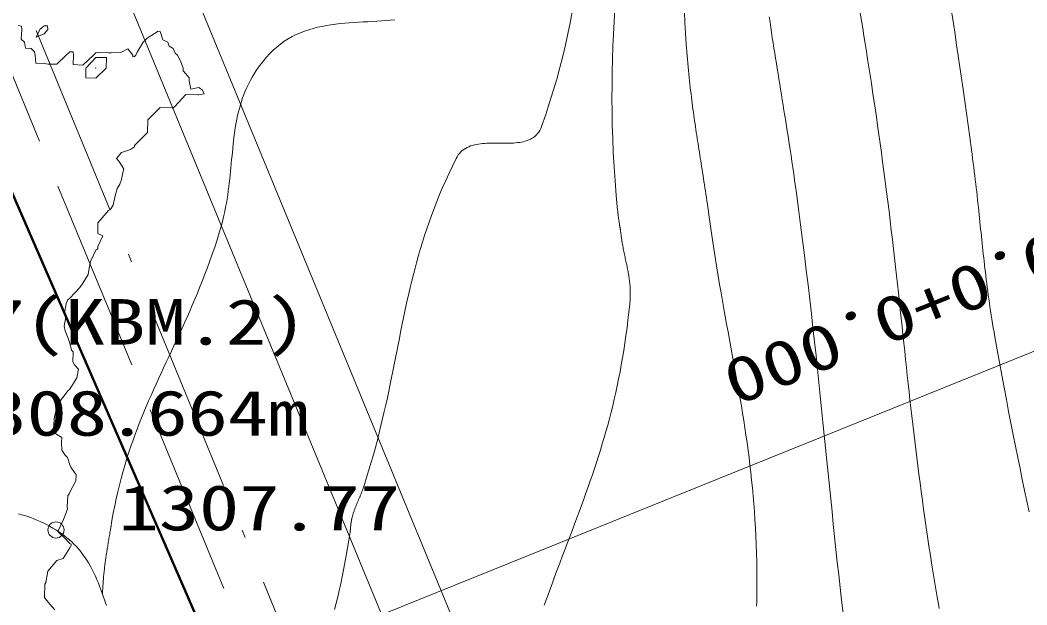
# Model space of a CAD drawing. Units: millimetres at full size, sheet at 1:500; details may follow other scales. Extents: x -209175 to 420500, y 0 to 351151.
# Drawn here: x 103540 to 119145, y 92010 to 101074 of the extents above; entities that cross this region are included whole.
import ezdxf
from ezdxf.enums import TextEntityAlignment as Align

# ---------------------------------------------------------------- set-up
doc = ezdxf.new("R2010")
doc.units = ezdxf.units.MM
doc.header["$LTSCALE"] = 500
doc.linetypes.add('USER1', pattern=[9.25, 6, -1.5, 0.25, -1.5])
doc.linetypes.add('USER3', pattern=[7.5, 6, -1.5])
for name, color, linetype, lineweight in [('D-BGD', 7, 'Continuous', 13), ('D-BGD-HICN', 7, 'Continuous', 13), ('D-BGD-LWCN', 8, 'Continuous', 13), ('D-BGD-TXT', 7, 'Continuous', 13), ('D-BMK-HTXT', 7, 'Continuous', 13), ('D-BYP-STR2', 4, 'Continuous', 13), ('D-BYP-STR8', 5, 'Continuous', 50), ('D-STR', 1, 'Continuous', 13), ('サーフェス_コンタ作成', 33, 'Continuous', 13)]:
    doc.layers.add(name, color=color, linetype=linetype, lineweight=lineweight)
doc.styles.add('ＭＳ ゴシック', font='')
doc.styles.get('ＭＳ ゴシック').set_extended_font_data('MS Gothic')

msp = doc.modelspace()

# ---------------------------------------------------------------- linework, layer by layer
at = {"layer": 'D-BGD'}
msp.add_circle((104095.5, 93171.1), 125, dxfattribs=at)
at = {"layer": 'D-BGD-HICN'}
msp.add_lwpolyline([(111660.7, 92002.7), (111702.4, 92115.8), (111743.6, 92227), (111784.5, 92336.5), (111825, 92444.3), (111865.1, 92550.6), (111904.8, 92655.5), (111944.1, 92759), (111983, 92861.2), (112021.4, 92962.3), (112059.3, 93062.4), (112096.8, 93161.5), (112133.8, 93259.8), (112170.3, 93357.3), (112206.2, 93454.1), (112241.6, 93550.4), (112276.5, 93646.3), (112310.8, 93741.8), (112344.6, 93837), (112377.7, 93932.1), (112410.3, 94027.1), (112442.2, 94122.2), (112473.6, 94217.4), (112504.2, 94312.9), (112534.3, 94408.7), (112563.6, 94504.9), (112592.3, 94601.6), (112620.3, 94699), (112647.5, 94797.2), (112674.1, 94896.1), (112699.9, 94996), (112725, 95097), (112749.2, 95199), (112772.8, 95302.3), (112795.5, 95406.9), (112817.4, 95513), (112838.5, 95620.6), (112858.7, 95729.8), (112878.2, 95840.7), (112896.7, 95953.5), (112914.4, 96068.1), (112931.2, 96184.8), (112947.1, 96303.7), (112962.1, 96424.7), (112976.1, 96548.1), (112989.2, 96673.9), (112991.5, 96699.3), (112993.5, 96724.3), (112995, 96748.8), (112996.2, 96772.9), (112997, 96796.6), (112997.5, 96820), (112997.6, 96843), (112997.4, 96865.6), (112996.9, 96888), (112996.1, 96910), (112995, 96931.8), (112993.6, 96953.3), (112991.9, 96974.6), (112990, 96995.6), (112987.8, 97016.5), (112985.4, 97037.2), (112982.8, 97057.7), (112980, 97078), (112977, 97098.3), (112973.8, 97118.5), (112970.4, 97138.5), (112966.9, 97158.6), (112963.2, 97178.5), (112959.4, 97198.5), (112955.4, 97218.4), (112951.4, 97238.4), (112947.2, 97258.4), (112943, 97278.5), (112938.7, 97298.6), (112934.3, 97318.8), (112929.9, 97339.2), (112925.4, 97359.7), (112920.9, 97380.3), (112916.4, 97401.1), (112911.8, 97422.1), (112907.3, 97443.4), (112902.8, 97464.8), (112898.4, 97486.5), (112894, 97508.5), (112889.6, 97530.8), (112885.3, 97553.4), (112881.1, 97576.3), (112877, 97599.6), (112873, 97623.2), (112869.1, 97647.3), (112865.3, 97671.7), (112861.7, 97696.6), (112858.2, 97721.9), (112856.9, 97731.7), (112855.6, 97741.3), (112854.3, 97750.8), (112853, 97760), (112851.7, 97769.2), (112850.4, 97778.2), (112849.1, 97787), (112847.8, 97795.7), (112846.6, 97804.3), (112845.3, 97812.8), (112844, 97821.2), (112842.8, 97829.5), (112841.5, 97837.6), (112840.3, 97845.7), (112839, 97853.8), (112837.8, 97861.7), (112836.5, 97869.6), (112835.3, 97877.5), (112834.1, 97885.3), (112832.9, 97893), (112831.7, 97900.8), (112830.5, 97908.5), (112829.3, 97916.2), (112828.1, 97923.8), (112826.9, 97931.5), (112825.7, 97939.2), (112824.5, 97946.9), (112823.4, 97954.7), (112822.2, 97962.4), (112821.1, 97970.2), (112819.9, 97978.1), (112818.8, 97986), (112817.6, 97994), (112816.5, 98002), (112815.4, 98010.1), (112814.3, 98018.3), (112813.2, 98026.6), (112812.1, 98035), (112811, 98043.5), (112809.9, 98052.1), (112808.9, 98060.9), (112807.8, 98069.8), (112806.7, 98078.8), (112805.7, 98087.9), (112804.6, 98097.3), (112803.6, 98106.7), (112802.6, 98116.4), (112801.6, 98126.2), (112779.8, 98355.3), (112761.5, 98580.6), (112746.5, 98802.4), (112734.5, 99020.7), (112725.5, 99235.8), (112719.2, 99447.7), (112715.4, 99656.8), (112714.1, 99863), (112714.9, 100066.6), (112717.8, 100267.8), (112722.5, 100466.6), (112728.8, 100663.2), (112736.7, 100857.9), (112745.9, 101050.7), (112756.2, 101241.9)], dxfattribs=at)
at = {"layer": 'D-BGD-LWCN'}
for points in [[(108413, 91937.1), (108438.4, 92034.4), (108463, 92133.6), (108486.9, 92234.8), (108510.1, 92338.2), (108532.6, 92444), (108554.5, 92552.2), (108575.6, 92663), (108596.1, 92776.6), (108616, 92893), (108635.2, 93012.6), (108653.8, 93135.4), (108654.5, 93140.3), (108655.2, 93145.3), (108655.8, 93150.1), (108656.4, 93154.8), (108657, 93159.5), (108657.6, 93164.1), (108658.1, 93168.7), (108658.6, 93173.2), (108659, 93177.6), (108659.5, 93181.9), (108659.9, 93186.3), (108660.3, 93190.5), (108660.7, 93194.7), (108661.1, 93198.9), (108661.4, 93203.1), (108661.8, 93207.2), (108662.1, 93211.3), (108662.5, 93215.3), (108662.8, 93219.3), (108663.2, 93223.4), (108663.5, 93227.3), (108663.9, 93231.3), (108664.2, 93235.3), (108664.6, 93239.3), (108664.9, 93243.2), (108665.3, 93247.2), (108665.7, 93251.2), (108666.1, 93255.2), (108666.5, 93259.1), (108667, 93263.2), (108667.5, 93267.2), (108667.9, 93271.2), (108668.5, 93275.3), (108669, 93279.4), (108669.6, 93283.6), (108670.2, 93287.7), (108670.9, 93292), (108671.5, 93296.2), (108672.3, 93300.5), (108673, 93304.9), (108673.9, 93309.3), (108674.7, 93313.8), (108675.6, 93318.3), (108676.6, 93322.9), (108677.6, 93327.6), (108678.6, 93332.4), (108679.7, 93337.2), (108680.9, 93342.1), (108684.2, 93355.1), (108687.4, 93367.8), (108690.8, 93380.3), (108694.2, 93392.5), (108697.6, 93404.5), (108701.1, 93416.3), (108704.6, 93427.8), (108708.2, 93439.2), (108711.9, 93450.4), (108715.6, 93461.4), (108719.3, 93472.2), (108723, 93482.9), (108726.8, 93493.4), (108730.7, 93503.8), (108734.6, 93514.1), (108738.5, 93524.3), (108742.4, 93534.4), (108746.4, 93544.4), (108750.4, 93554.4), (108754.4, 93564.2), (108758.5, 93574.1), (108762.5, 93583.8), (108766.7, 93593.6), (108770.8, 93603.3), (108774.9, 93613.1), (108779.1, 93622.8), (108783.3, 93632.6), (108787.5, 93642.3), (108791.7, 93652.2), (108795.9, 93662), (108800.1, 93672), (108804.4, 93682), (108808.6, 93692.1), (108812.8, 93702.3), (108817.1, 93712.6), (108821.4, 93723), (108825.6, 93733.5), (108829.9, 93744.2), (108834.1, 93755), (108838.4, 93766.1), (108842.6, 93777.2), (108846.8, 93788.6), (108851.1, 93800.2), (108855.3, 93811.9), (108859.5, 93823.9), (108863.7, 93836.2), (108867.8, 93848.6), (108872, 93861.4), (108910.5, 93982.7), (108947.1, 94102.4), (108981.9, 94220.4), (109015.1, 94336.8), (109046.7, 94451.7), (109076.9, 94565.1), (109105.6, 94677.2), (109133.1, 94787.9), (109159.5, 94897.4), (109184.7, 95005.7), (109208.9, 95112.9), (109232.3, 95219.1), (109254.9, 95324.3), (109276.8, 95428.6), (109298, 95532.1), (109318.8, 95634.8), (109339.2, 95736.8), (109359.2, 95838.2), (109379.1, 95939), (109398.8, 96039.3), (109418.5, 96139.2), (109438.3, 96238.8), (109458.3, 96338), (109478.5, 96437.1), (109499.1, 96536), (109520.2, 96634.8), (109541.8, 96733.6), (109564.1, 96832.4), (109587.1, 96931.4), (109611, 97030.6), (109635.9, 97130), (109661.8, 97229.8), (109688.8, 97329.9), (109717, 97430.6), (109746.6, 97531.7), (109777.7, 97633.5), (109810.2, 97735.9), (109844.4, 97839.1), (109880.3, 97943.1), (109918, 98048), (109957.6, 98153.8), (109999.3, 98260.6), (110043, 98368.5), (110089, 98477.6), (110137.2, 98587.9), (110187.9, 98699.5), (110241, 98812.4), (110296.7, 98926.7), (110312.9, 98956.4), (110330.7, 98983.5), (110350, 99008.2), (110370.8, 99030.7), (110393, 99050.9), (110416.5, 99069), (110441.3, 99085.2), (110467.2, 99099.5), (110494.2, 99112), (110522.3, 99123), (110551.3, 99132.4), (110581.2, 99140.3), (110611.9, 99147), (110643.3, 99152.5), (110675.4, 99156.9), (110708, 99160.4), (110741.2, 99163), (110774.8, 99164.8), (110808.8, 99166), (110843, 99166.7), (110877.5, 99166.9), (110912.1, 99166.9), (110946.8, 99166.7), (110981.5, 99166.4), (111016.1, 99166.1), (111050.6, 99166), (111084.8, 99166.1), (111118.7, 99166.6), (111152.3, 99167.6), (111185.4, 99169.2), (111218, 99171.4), (111250, 99174.5), (111281.3, 99178.5), (111311.9, 99183.6), (111341.7, 99189.8), (111370.6, 99197.2), (111398.6, 99206), (111425.5, 99216.3), (111451.3, 99228.2), (111475.9, 99241.8), (111499.2, 99257.1), (111521.3, 99274.5), (111541.9, 99293.8), (111561.1, 99315.3), (111578.7, 99339.1), (111594.7, 99365.2), (111609, 99393.8), (111621.5, 99425), (111686.7, 99612.2), (111747.7, 99796.9), (111804.6, 99979.4), (111857.5, 100159.7), (111906.5, 100338), (111951.7, 100514.3), (111993.1, 100688.8), (112030.8, 100861.6), (112064.9, 101032.8), (112095.4, 101202.5)], [(114954.7, 91991.7), (114956.9, 92051.4), (114958.4, 92112.3), (114960.1, 92257.2), (114960.5, 92399.5), (114959.7, 92539.3), (114957.7, 92676.6), (114954.5, 92811.7), (114950.2, 92944.6), (114944.8, 93075.4), (114938.3, 93204.2), (114930.8, 93331.3), (114922.3, 93456.6), (114912.9, 93580.2), (114902.5, 93702.4), (114891.2, 93823.2), (114879.1, 93942.8), (114866.2, 94061.1), (114852.5, 94178.5), (114838, 94294.9), (114822.9, 94410.4), (114807.1, 94525.3), (114790.6, 94639.6), (114773.5, 94753.4), (114755.9, 94866.8), (114737.7, 94980), (114719.1, 95093), (114700, 95206), (114680.4, 95319.1), (114660.5, 95432.4), (114640.2, 95546), (114619.6, 95660), (114598.7, 95774.6), (114577.6, 95889.8), (114556.3, 96005.8), (114534.8, 96122.6), (114513.1, 96240.5), (114491.4, 96359.4), (114469.5, 96479.6), (114447.7, 96601.1), (114425.8, 96724.1), (114404, 96848.6), (114382.3, 96974.7), (114360.6, 97102.7), (114339.1, 97232.6), (114317.8, 97364.4), (114296.7, 97498.4), (114275.9, 97634.6), (114255.3, 97773.2), (114235.1, 97914.3), (114215.2, 98057.9), (114207.6, 98113.4), (114200, 98167.9), (114192.5, 98221.5), (114184.9, 98274.1), (114177.4, 98325.9), (114169.9, 98376.8), (114162.5, 98427), (114155.1, 98476.5), (114147.6, 98525.2), (114140.3, 98573.3), (114132.9, 98620.8), (114125.6, 98667.7), (114118.4, 98714.2), (114111.1, 98760.1), (114103.9, 98805.6), (114096.7, 98850.7), (114089.6, 98895.5), (114082.5, 98940), (114075.5, 98984.2), (114068.5, 99028.2), (114061.5, 99072.1), (114054.6, 99115.8), (114047.7, 99159.4), (114040.9, 99203), (114034.1, 99246.6), (114027.4, 99290.3), (114020.7, 99334), (114014.1, 99377.9), (114007.5, 99422), (114000.9, 99466.3), (113994.5, 99510.8), (113988.1, 99555.7), (113981.7, 99600.9), (113975.4, 99646.5), (113969.2, 99692.6), (113963, 99739.1), (113956.9, 99786.2), (113950.8, 99833.8), (113944.8, 99882.1), (113938.9, 99931), (113933.1, 99980.6), (113927.3, 100031), (113921.6, 100082.1), (113915.9, 100134.1), (113910.3, 100187), (113904.8, 100240.8), (113899.4, 100295.6), (113894, 100351.3), (113878.4, 100527.3), (113864.8, 100700.4), (113853.3, 100870.6), (113843.7, 101038.1), (113835.9, 101203)], [(116296.1, 91882), (116272.8, 92081.4), (116250.3, 92279.7), (116228.3, 92477.1), (116206.8, 92673.8), (116185.7, 92869.9), (116165, 93065.8), (116144.6, 93261.5), (116124.5, 93457.2), (116104.5, 93653.2), (116084.6, 93849.5), (116064.7, 94046.5), (116044.8, 94244.2), (116024.9, 94442.9), (116004.7, 94642.8), (115984.3, 94843.9), (115963.6, 95046.6), (115942.6, 95251), (115921.1, 95457.2), (115899.2, 95665.6), (115876.6, 95876.1), (115853.4, 96089.1), (115829.6, 96304.8), (115804.9, 96523.2), (115779.5, 96744.6), (115753.1, 96969.2), (115725.7, 97197.2), (115697.4, 97428.7), (115667.9, 97663.9), (115637.3, 97903.1), (115605.4, 98146.3), (115572.2, 98393.9), (115558.4, 98495.1), (115544.5, 98594.5), (115530.7, 98692.2), (115516.9, 98788.2), (115503, 98882.6), (115489.2, 98975.5), (115475.5, 99067), (115461.7, 99157.1), (115448, 99246), (115434.3, 99333.7), (115420.7, 99420.3), (115407.1, 99505.9), (115393.5, 99590.5), (115380, 99674.3), (115366.6, 99757.3), (115353.3, 99839.5), (115340, 99921.2), (115326.7, 100002.3), (115313.6, 100082.9), (115300.5, 100163.1), (115287.6, 100243.1), (115274.7, 100322.8), (115261.9, 100402.3), (115249.2, 100481.8), (115236.6, 100561.3), (115224.1, 100640.9), (115211.8, 100720.7), (115199.5, 100800.7), (115187.4, 100881), (115175.4, 100961.8), (115163.5, 101043), (115151.8, 101124.9)], [(117786.3, 91951.1), (117768.5, 92053.6), (117750.7, 92158), (117724.3, 92316), (117698.9, 92471.3), (117674.3, 92624), (117650.7, 92774.2), (117627.9, 92922), (117605.9, 93067.6), (117584.6, 93211), (117564.1, 93352.5), (117544.3, 93492), (117525.1, 93629.7), (117506.6, 93765.8), (117488.6, 93900.4), (117471.2, 94033.5), (117454.3, 94165.4), (117437.9, 94296), (117421.9, 94425.6), (117406.3, 94554.3), (117391.1, 94682.2), (117376.3, 94809.3), (117361.7, 94935.9), (117347.4, 95062), (117333.3, 95187.8), (117319.5, 95313.3), (117305.7, 95438.8), (117292.1, 95564.2), (117278.6, 95689.8), (117265.1, 95815.7), (117251.6, 95941.9), (117238.1, 96068.7), (117224.6, 96196), (117210.9, 96324.1), (117197.2, 96453), (117183.2, 96583), (117169, 96714), (117154.6, 96846.2), (117140, 96979.7), (117125, 97114.7), (117109.7, 97251.3), (117093.9, 97389.6), (117077.8, 97529.7), (117061.2, 97671.7), (117044.1, 97815.7), (117026.5, 97962), (117008.3, 98110.5), (116989.5, 98261.4), (116970.1, 98414.9), (116950, 98571), (116929.2, 98729.8), (116909.7, 98876.8), (116890.1, 99021.2), (116870.5, 99163.1), (116851, 99302.5), (116831.5, 99439.6), (116812, 99574.6), (116792.6, 99707.5), (116773.2, 99838.4), (116753.8, 99967.5), (116734.5, 100094.9), (116715.2, 100220.6), (116696, 100344.9), (116676.9, 100467.8), (116657.8, 100589.4), (116638.8, 100709.9), (116619.8, 100829.4), (116601, 100947.9), (116582.2, 101065.7), (116563.5, 101182.8)], [(119180, 93453.2), (119144.9, 93617.9), (119109.7, 93784.3), (119074.5, 93952.4), (119039.2, 94122.4), (119003.9, 94294.6), (118968.6, 94468.9), (118933.2, 94645.7), (118897.8, 94825), (118862.3, 95007), (118826.8, 95191.9), (118791.3, 95379.9), (118755.7, 95571.1), (118720.1, 95765.6), (118684.5, 95963.6), (118648.8, 96165.4), (118636.7, 96235.1), (118625.1, 96303.5), (118613.9, 96370.9), (118603.2, 96437.1), (118592.9, 96502.3), (118583, 96566.5), (118573.4, 96629.8), (118564.2, 96692.2), (118555.4, 96753.7), (118546.9, 96814.5), (118538.7, 96874.5), (118530.7, 96933.9), (118523.1, 96992.7), (118515.7, 97050.9), (118508.5, 97108.6), (118501.6, 97165.8), (118494.8, 97222.6), (118488.2, 97279), (118481.8, 97335.2), (118475.6, 97391), (118469.4, 97446.7), (118463.4, 97502.3), (118457.4, 97557.7), (118451.6, 97613.1), (118445.8, 97668.5), (118440, 97724), (118434.2, 97779.6), (118428.5, 97835.3), (118422.7, 97891.3), (118416.9, 97947.5), (118411.1, 98004.1), (118405.1, 98061), (118399.1, 98118.3), (118393, 98176.2), (118386.8, 98234.6), (118380.4, 98293.5), (118373.8, 98353.1), (118367.1, 98413.4), (118360.2, 98474.4), (118353.1, 98536.3), (118345.7, 98598.9), (118338.1, 98662.5), (118330.2, 98727), (118322.1, 98792.6), (118313.6, 98859.2), (118304.8, 98926.9), (118295.7, 98995.7), (118286.3, 99065.8), (118259.8, 99258.5), (118233.6, 99447.7), (118207.6, 99633.6), (118181.8, 99816.4), (118156.2, 99996.2), (118130.9, 100173.1), (118105.7, 100347.3), (118080.8, 100519), (118056, 100688.4), (118031.4, 100855.4), (118007, 101020.4), (117982.7, 101183.4)], [(104815.6, 92172.4), (104817.1, 92201.5), (104818.7, 92229.8), (104820.3, 92257.3), (104822, 92284.1), (104823.7, 92310.3), (104825.4, 92335.7), (104827.2, 92360.5), (104829.1, 92384.7), (104830.9, 92408.4), (104832.9, 92431.5), (104834.8, 92454.1), (104836.9, 92476.1), (104838.9, 92497.8), (104841.1, 92519), (104843.2, 92539.8), (104845.4, 92560.2), (104847.7, 92580.4), (104850, 92600.2), (104852.4, 92619.7), (104854.8, 92639), (104857.2, 92658.1), (104859.8, 92677), (104862.3, 92695.7), (104864.9, 92714.3), (104867.6, 92732.9), (104870.3, 92751.3), (104873.1, 92769.7), (104875.9, 92788.2), (104878.8, 92806.6), (104881.7, 92825.1), (104884.7, 92843.7), (104887.7, 92862.5), (104890.8, 92881.3), (104893.9, 92900.4), (104897.1, 92919.6), (104900.4, 92939.1), (104903.7, 92958.9), (104907, 92979), (104910.5, 92999.4), (104913.9, 93020.1), (104917.5, 93041.3), (104921, 93062.8), (104924.7, 93084.9), (104928.4, 93107.4), (104932.2, 93130.4), (104936, 93153.9), (104939.8, 93178), (104943.8, 93202.8), (104963.1, 93319), (104983.7, 93432.8), (105005.6, 93544.2), (105028.7, 93653.2), (105053.1, 93760.1), (105078.5, 93864.9), (105105.1, 93967.7), (105132.8, 94068.6), (105161.4, 94167.7), (105191.1, 94265.2), (105221.7, 94361.1), (105253.2, 94455.6), (105285.5, 94548.7), (105318.7, 94640.5), (105352.6, 94731.3), (105387.2, 94821), (105422.6, 94909.7), (105458.6, 94997.7), (105495.2, 95084.9), (105532.3, 95171.6), (105570, 95257.7), (105608.1, 95343.4), (105646.6, 95428.8), (105685.6, 95514.1), (105724.9, 95599.3), (105764.5, 95684.5), (105804.4, 95769.8), (105844.5, 95855.3), (105884.7, 95941.2), (105925.1, 96027.6), (105965.6, 96114.5), (106006.2, 96202), (106046.8, 96290.3), (106087.3, 96379.5), (106127.7, 96469.7), (106168.1, 96561), (106208.2, 96653.4), (106248.2, 96747.1), (106287.9, 96842.2), (106327.4, 96938.9), (106366.5, 97037.1), (106405.3, 97137.1), (106443.6, 97238.8), (106481.5, 97342.5), (106518.8, 97448.3), (106555.7, 97556.2), (106591.9, 97666.3), (106627.6, 97778.7), (106647.6, 97845.6), (106666, 97912), (106682.9, 97977.9), (106698.4, 98043.2), (106712.5, 98108.1), (106725.4, 98172.5), (106737.2, 98236.5), (106747.9, 98300), (106757.7, 98363), (106766.6, 98425.6), (106774.8, 98487.7), (106782.3, 98549.4), (106789.3, 98610.7), (106795.7, 98671.6), (106801.8, 98732), (106807.6, 98792.1), (106813.2, 98851.8), (106818.7, 98911), (106824.2, 98970), (106829.8, 99028.5), (106835.6, 99086.7), (106841.6, 99144.5), (106848.1, 99202), (106855, 99259.2), (106862.4, 99316), (106870.6, 99372.5), (106879.4, 99428.7), (106889.2, 99484.6), (106899.8, 99540.2), (106911.5, 99595.5), (106924.4, 99650.6), (106938.4, 99705.3), (106953.8, 99759.8), (106970.6, 99814.1), (106988.9, 99868), (107008.9, 99921.8), (107030.5, 99975.3), (107053.9, 100028.6), (107079.2, 100081.7), (107106.4, 100134.6), (107135.8, 100187.3), (107167.3, 100239.7), (107201.1, 100292), (107237.3, 100344.2), (107275.9, 100396.1), (107317, 100447.9), (107360.8, 100499.6), (107407.3, 100551.1), (107461.7, 100606.2), (107517.8, 100656.9), (107575.4, 100703.3), (107634.5, 100745.6), (107695, 100784.1), (107756.8, 100818.9), (107819.9, 100850.3), (107884.1, 100878.5), (107949.4, 100903.6), (108015.6, 100925.8), (108082.8, 100945.5), (108150.7, 100962.7), (108219.4, 100977.7), (108288.7, 100990.6), (108358.5, 101001.8), (108428.9, 101011.3), (108499.6, 101019.4), (108570.6, 101026.3), (108641.8, 101032.2), (108713.1, 101037.3), (108784.5, 101041.9), (108855.9, 101046), (108927.1, 101049.9), (108998.1, 101053.9), (109068.8, 101058), (109139.1, 101062.6), (109209, 101067.9), (109278.3, 101073.9), (109347, 101081)]]:
    msp.add_lwpolyline(points, dxfattribs=at)
at = {"layer": 'D-BMK-HTXT'}
msp.add_line((85989.9, 82508), (121410, 96813.8), dxfattribs=at)
at = {"layer": 'D-BYP-STR2'}
msp.add_lwpolyline([(103516.1, 93420.3), (103563.2, 93407.8), (103610.5, 93393.9), (103657.9, 93378.7), (103705.5, 93362.1), (103753.3, 93344.1), (103801.3, 93324.5), (103849.6, 93303.3), (103898.1, 93280.4), (103946.9, 93255.8), (103996.1, 93229.5), (104045.6, 93201.3), (104095.5, 93171.1), (104141.2, 93141.7), (104184.9, 93111.6), (104226.6, 93080.8), (104266.4, 93049.3), (104304.4, 93017.2), (104340.6, 92984.5), (104375, 92951.2), (104407.9, 92917.2), (104439.1, 92882.7), (104468.9, 92847.6), (104497.3, 92811.9), (104524.3, 92775.6), (104550.1, 92738.8), (104574.6, 92701.5), (104598, 92663.7), (104620.4, 92625.3), (104641.8, 92586.5), (104662.2, 92547.2), (104681.9, 92507.4), (104700.7, 92467.1), (104718.9, 92426.4), (104736.4, 92385.3), (104753.4, 92343.8), (104769.9, 92301.8), (104786, 92259.5), (104801.7, 92216.8), (104817.2, 92173.7), (104832.5, 92130.3), (104847.7, 92086.5), (104862.8, 92042.4), (104877.9, 91997.9)], dxfattribs=at)
at = {"layer": 'D-BYP-STR8'}
msp.add_line((118719.1, 63257.7), (88327, 133037.8), dxfattribs=at)
at = {"layer": 'D-STR'}
for p, q in [((93589.4, 132199), (121277.3, 65029.7)), ((92744.8, 131663.5), (120361.3, 64627.9))]:
    msp.add_line(p, q, dxfattribs=at)
at = {"layer": 'D-STR', "linetype": 'USER1'}
msp.add_line((91455.8, 130846.2), (119137.9, 63660), dxfattribs=at)
at = {"layer": 'D-STR', "linetype": 'USER3'}
msp.add_line((91264.7, 129705.1), (118437.7, 63784.2), dxfattribs=at)
at = {"layer": 'サーフェス_コンタ作成'}
msp.add_lwpolyline([(104079.7, 91931), (104000.5, 92020.5), (103914, 92131), (103915.3, 92135.3), (103923.2, 92331), (103936.2, 92356.2), (103970.6, 92531), (104111, 92698.8), (104207, 92731), (104311, 92893.5), (104331.7, 92931), (104329.5, 92949.5), (104311, 92962.6), (104227.9, 93047.9), (104138, 93131), (104125.1, 93145.1), (104211.8, 93331), (104274.4, 93494.4), (104266.9, 93531), (104282, 93702), (104298.1, 93731), (104311, 93757.1), (104401.9, 93931), (104407, 94027), (104337.7, 94131), (104326.5, 94146.5), (104311, 94182.3), (104274.3, 94294.3), (104237.6, 94331), (104188.5, 94408.5), (104182.5, 94531), (104185.6, 94605.6), (104111, 94648.3), (104060.6, 94680.6), (104057.6, 94731), (104065.5, 94885.5), (104072.2, 94931), (104111, 95073.9), (104129.5, 95131), (104201.9, 95221.9), (104285.5, 95331), (104311, 95355.2), (104419.1, 95531), (104444.8, 95664.8), (104384.5, 95731), (104354.9, 95774.9), (104361.4, 95931), (104338.1, 95958.1), (104311, 96064.3), (104294.9, 96114.9), (104291.4, 96131), (104239.4, 96259.4), (104220.9, 96331), (104250.3, 96470.3), (104229.8, 96531), (104255.6, 96675.6), (104276.2, 96731), (104311, 96764.6), (104467.2, 96931), (104511, 96998.4), (104596.7, 97131), (104607.9, 97227.9), (104631.2, 97331), (104711, 97507.3), (104742, 97531), (104744.3, 97564.3), (104824.5, 97731), (104746.9, 97766.9), (104742.8, 97931), (104911, 98121.8), (104936, 98131), (104983.2, 98203.2), (105006.5, 98331), (105046.5, 98466.5), (105086.3, 98531), (105111, 98602.4), (105139.6, 98731), (105145.6, 98765.6), (105111, 98823.3), (105067.7, 98887.7), (105036, 98931), (105111, 99024.3), (105251, 99071), (105311, 99112.1), (105311.5, 99131), (105511, 99327.3), (105514.6, 99331), (105514.8, 99334.8), (105518.3, 99531), (105711, 99717.4), (105894.6, 99714.6), (105911, 99716.1), (105932.2, 99731), (106111, 99921.2), (106295.6, 99915.6), (106311, 99915), (106391.8, 99931), (106365.9, 99985.9), (106311, 100028.6), (106184.9, 100004.9), (106161.5, 100131), (106158.8, 100178.8), (106111, 100240.2), (106069.6, 100289.6), (106065.8, 100331), (106023.8, 100443.8), (105977.1, 100531), (105943.1, 100563.1), (105911, 100632.3), (105851.5, 100671.5), (105829.5, 100731), (105750.6, 100770.6), (105711, 100900), (105680.9, 100900.9), (105511, 100792.1), (105448.4, 100731), (105356.2, 100576.2), (105334.1, 100531), (105311, 100509.4), (105284.9, 100504.9), (105287.5, 100531), (105211, 100631), (105111, 100575), (104949.5, 100569.5), (104911, 100567.2), (104751.8, 100571.8), (104711, 100566.1), (104675.1, 100531), (104511, 100374.6), (104364.2, 100384.2), (104367.6, 100531), (104364.5, 100584.5), (104311, 100583.6), (104251.3, 100531), (104111, 100392.8), (103973, 100393), (103911, 100402.4), (103785.5, 100405.5), (103771.8, 100531), (103765, 100585), (103711, 100633.7), (103621.6, 100641.6), (103608.5, 100731), (103556.6, 100776.6), (103567.1, 100931), (103560.1, 100980.1), (103511, 100992.2)], dxfattribs=at)
for points in [[(103845.6, 100931), (103911, 100983.3), (103964.3, 100984.3), (103969, 100931), (103911, 100860.1), (103789, 100809)], [(104558, 100331), (104711, 100492.2), (104876.7, 100496.7), (104872, 100331), (104711, 100172.2), (104557, 100177)], [(104709, 100331), (104711, 100333.1), (104713.1, 100333.1), (104713.1, 100331), (104711, 100329), (104709, 100329)]]:
    msp.add_lwpolyline(points, close=True, dxfattribs=at)

# ---------------------------------------------------------------- texts
at = {"layer": 'D-BGD-TXT', "style": 'ＭＳ ゴシック', "width": 1.3}
msp.add_text('1307.77', height=705, rotation=359.993, dxfattribs=at).set_placement((105065.8, 93869.1), align=Align.TOP_LEFT)
at = {"layer": 'D-BMK-HTXT', "style": 'ＭＳ ゴシック', "width": 1.3}
msp.add_text('NO.0+0.000', height=705, rotation=201.993, dxfattribs=at).set_placement((120416.2, 97404), align=Align.TOP_LEFT)
at = {"layer": 'D-BMK-HTXT', "color": 3, "style": 'ＭＳ ゴシック', "width": 1.3}
for s, p in [('MT-7(KBM.2)', (101117.1, 96749.4)), ('H=1308.664m', (101147.3, 95337.6))]:
    msp.add_text(s, height=705, rotation=359.993, dxfattribs=at).set_placement(p, align=Align.TOP_LEFT)

doc.saveas('drawing.dxf')
